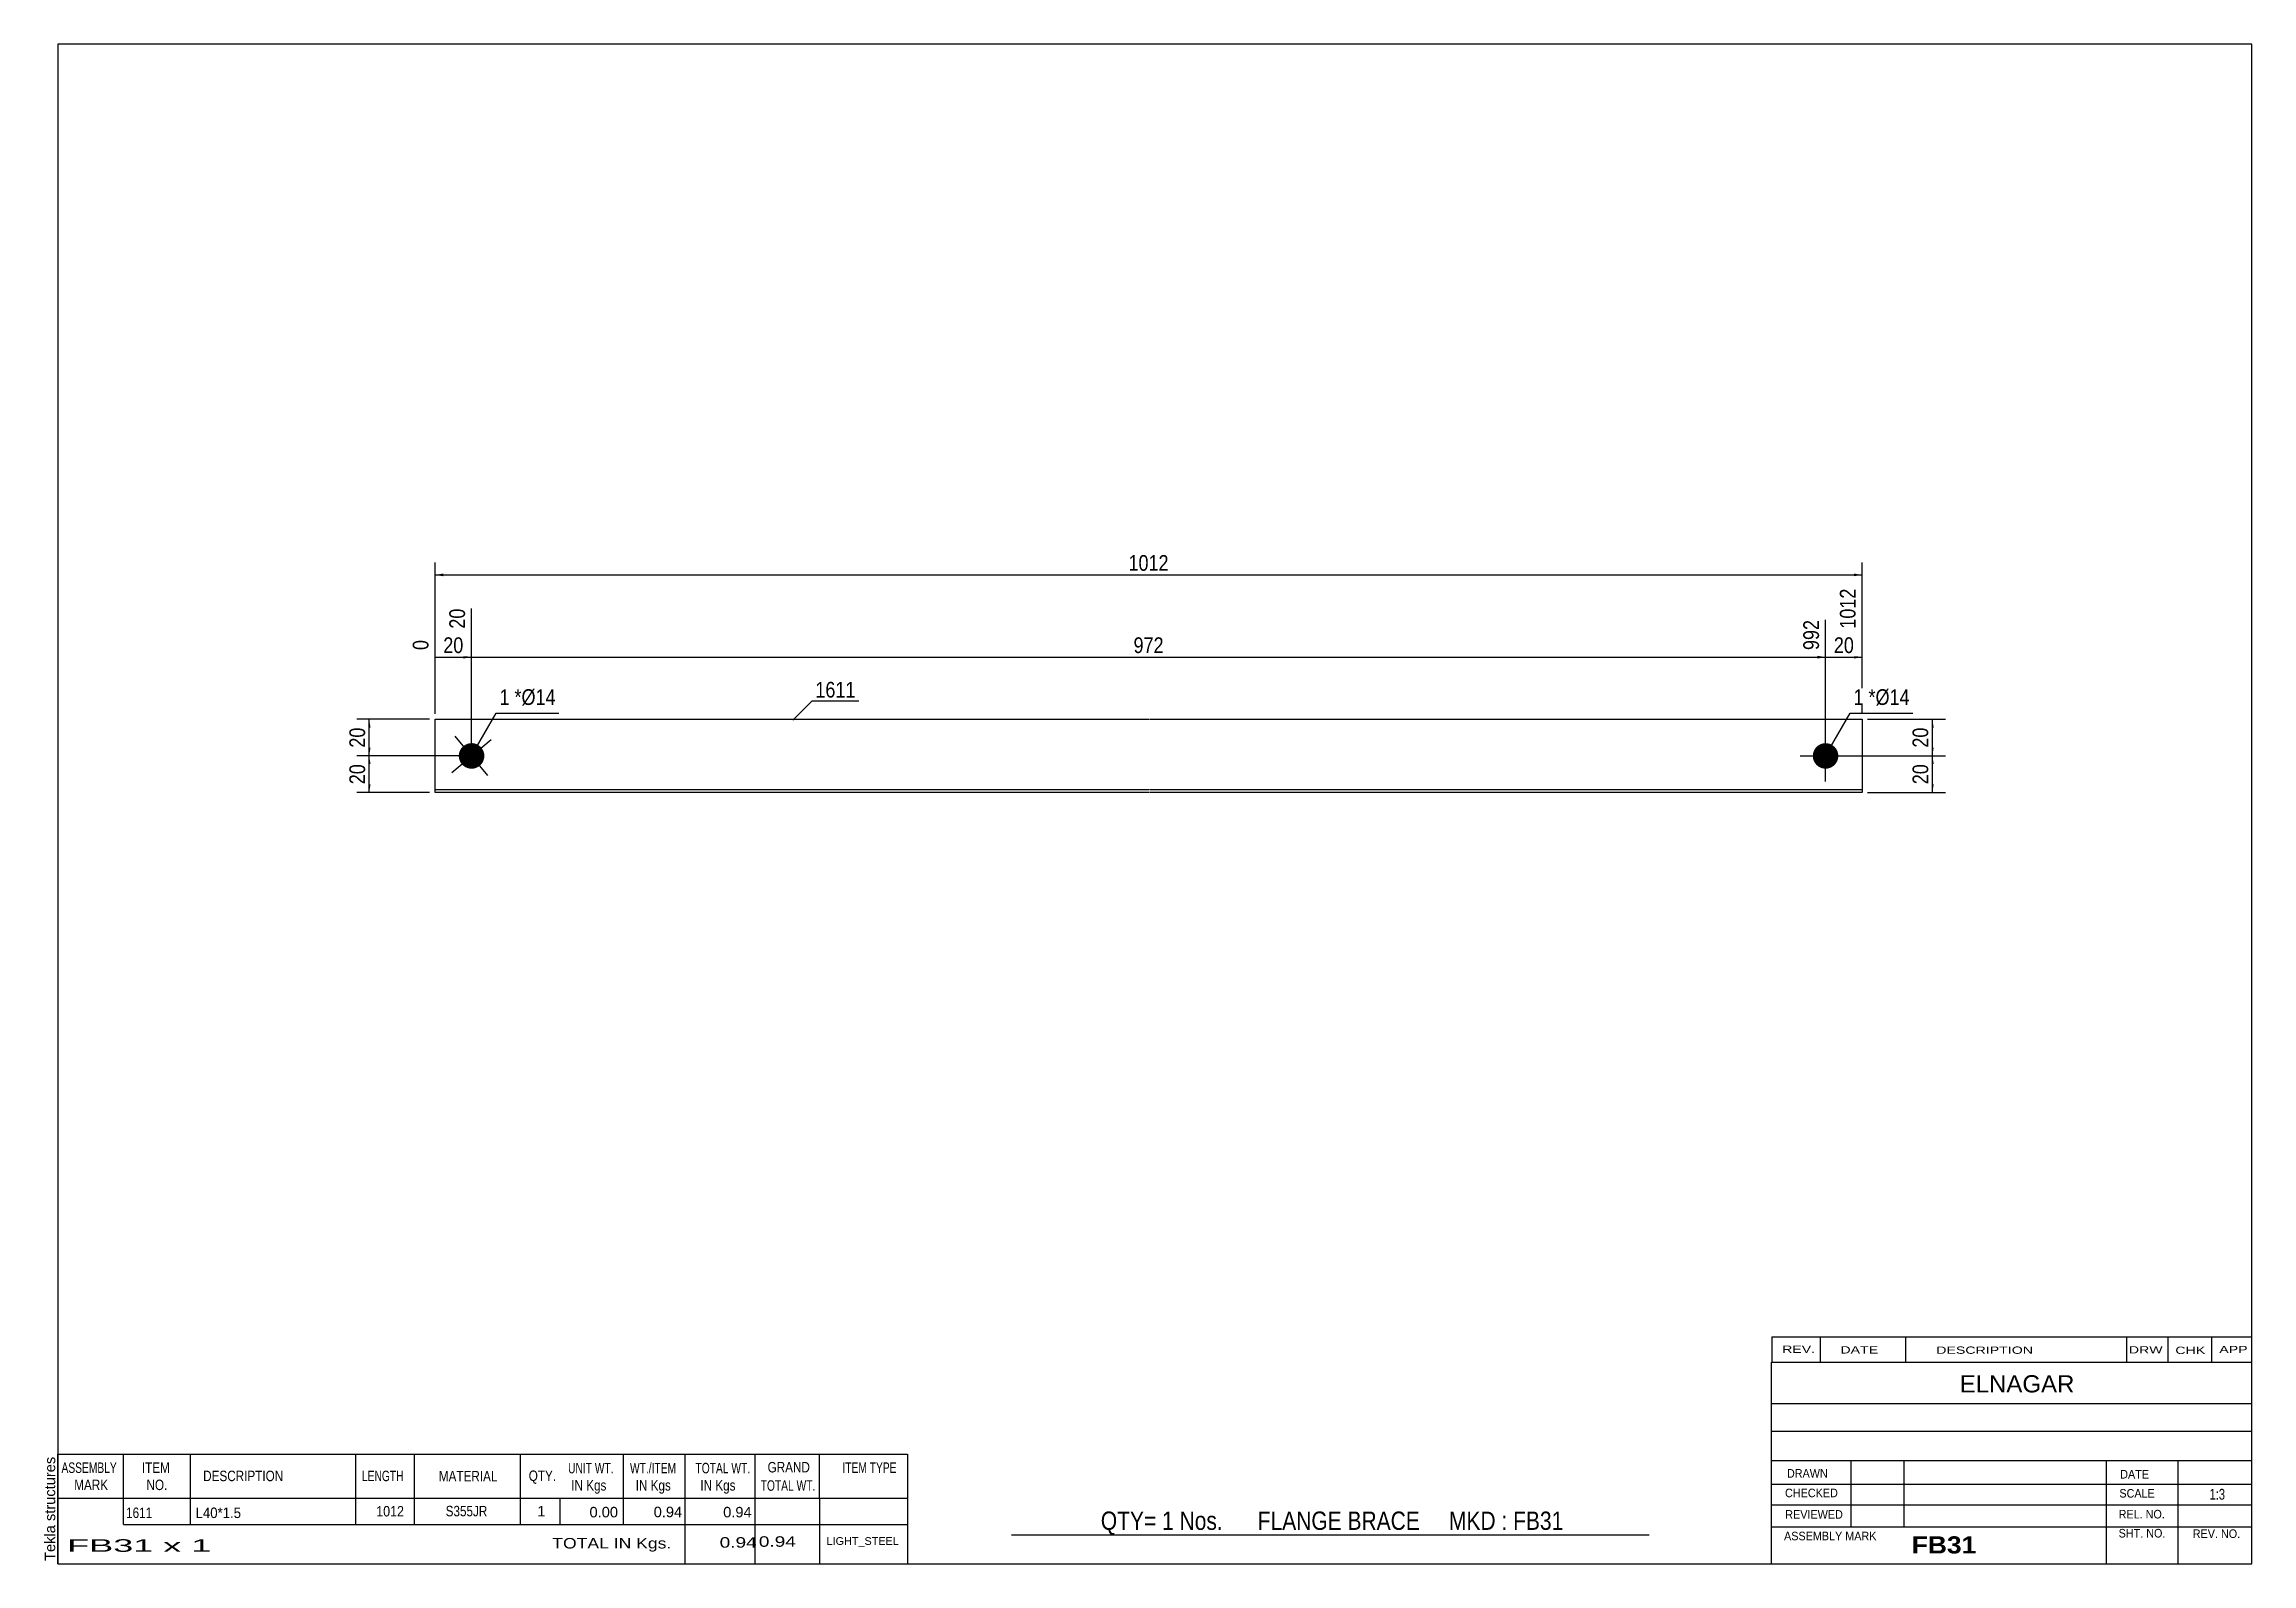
# Model space of a CAD drawing. Header units: millimetres. Extents: x 2 to 405, y 5 to 282.
import ezdxf

# ---------------------------------------------------------------- set-up
doc = ezdxf.new("R2010")
doc.units = ezdxf.units.MM
doc.styles.add('Arial', font='ARIAL.TTF', dxfattribs={"height": 0.2})
doc.styles.add('Arial Bold', font='ARIALBD.TTF', dxfattribs={"height": 0.2})
doc.styles.add('Arial Narrow', font='ARIALN.TTF', dxfattribs={"height": 0.2})

# ---------------------------------------------------------------- blocks, each defined once
blk = doc.blocks.new('Unknown-629096620-1441')
at = {"color": 5, "linetype": 'Continuous'}
for p, q in [((405, 282), (5, 282)), ((5, 282), (5, 5)), ((405, 5), (405, 282)), ((5, 5), (405, 5))]:
    blk.add_line(p, q, dxfattribs=at)
at = {"color": 174, "linetype": 'Continuous', "style": 'Arial'}
blk.add_text('Tekla structures', height=1.9102, rotation=90, dxfattribs=at).set_placement((4.5, 5.5))
blk = doc.blocks.new('Part-629096620-1212 - 1209')
at = {"color": 2, "linetype": 'Continuous'}
for p, q in [((73.75, 145.58), (73.75, 158.92)), ((73.75, 158.92), (204.02, 158.92)), ((204.12, 158.92), (333.95, 158.92)), ((333.95, 158.92), (333.95, 145.58)), ((204.02, 146.08), (73.75, 146.08)), ((204.02, 145.58), (73.75, 145.58)), ((333.95, 146.08), (204.12, 146.08)), ((333.95, 145.58), (204.12, 145.58))]:
    blk.add_line(p, q, dxfattribs=at)
blk = doc.blocks.new('Bolt-629096620-1213 - 1209')
at = {"linetype": 'Continuous'}
blk.add_hatch(color=3, dxfattribs=at).paths.add_polyline_path([(327.28, 154.58, -1), (327.28, 149.92, -1)])
at = {"color": 3, "linetype": 'Continuous'}
for p, q in [((327.28, 147.58), (327.28, 156.92)), ((322.62, 152.25), (331.95, 152.25))]:
    blk.add_line(p, q, dxfattribs=at)
blk = doc.blocks.new('Bolt-629096620-1214 - 1209')
at = {"linetype": 'Continuous'}
blk.add_hatch(color=3, dxfattribs=at).paths.add_polyline_path([(78.92, 154.04, -1), (81.91, 150.46, -1)])
at = {"color": 3, "linetype": 'Continuous'}
for p, q in [((76.84, 149.25), (83.99, 155.25)), ((83.41, 148.67), (77.42, 155.83))]:
    blk.add_line(p, q, dxfattribs=at)
blk = doc.blocks.new('StraightDimension-629096620-1219 - 1209')
at = {"linetype": 'Continuous'}
blk.add_hatch(color=7, dxfattribs=at).paths.add_polyline_path([(332.45, 170.5), (333.95, 170.25), (332.45, 170)])
at = {"color": 7, "linetype": 'Continuous'}
for p, q in [((333.95, 159.92), (333.95, 182.76)), ((327.28, 153.25), (327.28, 177.03)), ((327.28, 170.25), (333.95, 170.25))]:
    blk.add_line(p, q, dxfattribs=at)
at = {"color": 0}
blk.add_wipeout([(333.05, 170.4), (333.05, 174.6), (328.19, 174.6), (328.19, 170.4)], dxfattribs=at)
at = {"color": 0, "linetype": 'Continuous'}
blk.add_wipeout([(333.35, 183.36), (329.15, 183.36), (329.15, 174.85), (333.35, 174.85)], dxfattribs=at)
at = {"color": 3, "linetype": 'Continuous', "style": 'Arial Narrow'}
blk.add_text('1012', height=2.863, rotation=90.0002, dxfattribs=at).set_placement((332.75, 175.45))
at = {"color": 3, "style": 'Arial Narrow'}
blk.add_text('20', height=2.863, dxfattribs=at).set_placement((328.79, 171))
blk = doc.blocks.new('StraightDimension-629096620-1220 - 1209')
at = {"linetype": 'Continuous'}
blk.add_hatch(color=7, dxfattribs=at).paths.add_polyline_path([(325.78, 170.5), (327.28, 170.25), (325.78, 170)])
at = {"color": 7, "linetype": 'Continuous'}
for p, q in [((80.42, 153.25), (80.42, 179.11)), ((327.28, 153.25), (327.28, 177.03)), ((80.42, 170.25), (327.28, 170.25))]:
    blk.add_line(p, q, dxfattribs=at)
at = {"color": 0, "linetype": 'Continuous'}
blk.add_wipeout([(326.68, 177.63), (322.48, 177.63), (322.48, 170.95), (326.68, 170.95)], dxfattribs=at)
at = {"color": 0}
blk.add_wipeout([(207.19, 170.4), (207.19, 174.6), (200.51, 174.6), (200.51, 170.4)], dxfattribs=at)
at = {"color": 3, "style": 'Arial Narrow'}
blk.add_text('972', height=2.863, dxfattribs=at).set_placement((201.11, 171))
at = {"color": 3, "linetype": 'Continuous', "style": 'Arial Narrow'}
blk.add_text('992', height=2.863, rotation=90.0002, dxfattribs=at).set_placement((326.08, 171.55))
blk = doc.blocks.new('StraightDimension-629096620-1221 - 1209')
at = {"linetype": 'Continuous'}
blk.add_hatch(color=7, dxfattribs=at).paths.add_polyline_path([(78.92, 170.5), (80.42, 170.25), (78.92, 170)])
at = {"color": 7, "linetype": 'Continuous'}
for p, q in [((80.42, 153.25), (80.42, 179.11)), ((73.75, 159.92), (73.75, 173.38)), ((73.75, 170.25), (80.42, 170.25))]:
    blk.add_line(p, q, dxfattribs=at)
at = {"color": 0}
blk.add_wipeout([(79.51, 170.4), (79.51, 174.6), (74.66, 174.6), (74.66, 170.4)], dxfattribs=at)
at = {"color": 0, "linetype": 'Continuous'}
for points in [[(79.82, 179.71), (75.62, 179.71), (75.62, 174.85), (79.82, 174.85)], [(73.15, 173.98), (68.95, 173.98), (68.95, 170.95), (73.15, 170.95)]]:
    blk.add_wipeout(points, dxfattribs=at)
at = {"color": 3, "linetype": 'Continuous', "style": 'Arial Narrow'}
for s, height, p in [('20', 2.863, (79.22, 175.45)), ('0', 2.86, (72.55, 171.55))]:
    blk.add_text(s, height=height, rotation=90.0002, dxfattribs=at).set_placement(p)
at = {"color": 3, "style": 'Arial Narrow'}
blk.add_text('20', height=2.863, dxfattribs=at).set_placement((75.26, 171))
blk = doc.blocks.new('StraightDimension-629096620-1232 - 1209')
at = {"linetype": 'Continuous'}
for points in [[(75.25, 185), (73.75, 185.25), (75.25, 185.5)], [(332.45, 185.5), (333.95, 185.25), (332.45, 185)]]:
    blk.add_hatch(color=7, dxfattribs=at).paths.add_polyline_path(points)
at = {"color": 7, "linetype": 'Continuous'}
for p, q in [((73.75, 159.92), (73.75, 187.5)), ((73.75, 185.25), (333.95, 185.25)), ((333.95, 159.92), (333.95, 187.5))]:
    blk.add_line(p, q, dxfattribs=at)
at = {"color": 0}
blk.add_wipeout([(208.11, 185.4), (208.11, 189.6), (199.59, 189.6), (199.59, 185.4)], dxfattribs=at)
at = {"color": 3, "style": 'Arial Narrow'}
blk.add_text('1012', height=2.863, dxfattribs=at).set_placement((200.19, 186))
blk = doc.blocks.new('StraightDimension-629096620-1236 - 1209')
at = {"linetype": 'Continuous'}
for points in [[(61.5, 157.42), (61.75, 158.92), (62, 157.42)], [(62, 153.75), (61.75, 152.25), (61.5, 153.75)]]:
    blk.add_hatch(color=7, dxfattribs=at).paths.add_polyline_path(points)
at = {"color": 7, "linetype": 'Continuous'}
for p, q in [((72.75, 158.92), (59.5, 158.92)), ((61.75, 152.25), (61.75, 158.92)), ((79.42, 152.25), (59.5, 152.25))]:
    blk.add_line(p, q, dxfattribs=at)
at = {"color": 0}
blk.add_wipeout([(61.6, 158.01), (57.4, 158.01), (57.4, 153.16), (61.6, 153.16)], dxfattribs=at)
at = {"color": 3, "style": 'Arial Narrow'}
blk.add_text('20', height=2.863, rotation=90.0002, dxfattribs=at).set_placement((61, 153.76))
blk = doc.blocks.new('StraightDimension-629096620-1237 - 1209')
at = {"linetype": 'Continuous'}
for points in [[(61.5, 150.75), (61.75, 152.25), (62, 150.75)], [(62, 147.08), (61.75, 145.58), (61.5, 147.08)]]:
    blk.add_hatch(color=7, dxfattribs=at).paths.add_polyline_path(points)
at = {"color": 7, "linetype": 'Continuous'}
for p, q in [((79.42, 152.25), (59.5, 152.25)), ((61.75, 145.58), (61.75, 152.25)), ((72.75, 145.58), (59.5, 145.58))]:
    blk.add_line(p, q, dxfattribs=at)
at = {"color": 0}
blk.add_wipeout([(61.6, 151.34), (57.4, 151.34), (57.4, 146.49), (61.6, 146.49)], dxfattribs=at)
at = {"color": 3, "style": 'Arial Narrow'}
blk.add_text('20', height=2.863, rotation=90.0002, dxfattribs=at).set_placement((61, 147.09))
blk = doc.blocks.new('StraightDimension-629096620-1244 - 1209')
at = {"linetype": 'Continuous'}
for points in [[(346.5, 157.42), (346.75, 158.92), (347, 157.42)], [(347, 153.75), (346.75, 152.25), (346.5, 153.75)]]:
    blk.add_hatch(color=7, dxfattribs=at).paths.add_polyline_path(points)
at = {"color": 7, "linetype": 'Continuous'}
for p, q in [((334.95, 158.92), (349.15, 158.92)), ((346.75, 152.25), (346.75, 158.92)), ((328.28, 152.25), (349.15, 152.25))]:
    blk.add_line(p, q, dxfattribs=at)
at = {"color": 0}
blk.add_wipeout([(346.6, 158.01), (342.4, 158.01), (342.4, 153.16), (346.6, 153.16)], dxfattribs=at)
at = {"color": 3, "style": 'Arial Narrow'}
blk.add_text('20', height=2.863, rotation=90.0002, dxfattribs=at).set_placement((346, 153.76))
blk = doc.blocks.new('StraightDimension-629096620-1245 - 1209')
at = {"linetype": 'Continuous'}
for points in [[(346.5, 150.75), (346.75, 152.25), (347, 150.75)], [(347, 147.08), (346.75, 145.58), (346.5, 147.08)]]:
    blk.add_hatch(color=7, dxfattribs=at).paths.add_polyline_path(points)
at = {"color": 7, "linetype": 'Continuous'}
for p, q in [((328.28, 152.25), (349.15, 152.25)), ((346.75, 145.58), (346.75, 152.25)), ((334.95, 145.58), (349.15, 145.58))]:
    blk.add_line(p, q, dxfattribs=at)
at = {"color": 0}
blk.add_wipeout([(346.6, 151.34), (342.4, 151.34), (342.4, 146.49), (346.6, 146.49)], dxfattribs=at)
at = {"color": 3, "style": 'Arial Narrow'}
blk.add_text('20', height=2.863, rotation=90.0002, dxfattribs=at).set_placement((346, 147.09))
blk = doc.blocks.new('CBS_BOM-629096620-1449')
at = {"color": 7, "linetype": 'Continuous'}
for p, q in [((4.97, 16.97), (4.97, 24.97)), ((4.97, 24.97), (159.89, 24.97)), ((16.97, 16.97), (16.97, 24.97)), ((29.16, 16.97), (29.16, 24.97)), ((59.32, 16.97), (59.32, 24.97)), ((70, 16.97), (70, 24.97)), ((89.32, 16.97), (89.32, 24.97)), ((108.12, 16.97), (108.12, 24.97)), ((119.33, 16.97), (119.33, 24.97)), ((132.12, 16.97), (132.12, 24.97)), ((143.87, 16.97), (143.87, 24.97)), ((159.89, 24.96), (159.89, 16.98)), ((4.97, 16.97), (159.89, 16.97)), ((4.97, 12.17), (4.97, 16.97)), ((16.97, 12.17), (16.97, 16.97)), ((29.16, 12.17), (29.16, 16.97)), ((59.32, 12.17), (59.32, 16.97)), ((70, 12.17), (70, 16.97)), ((89.32, 12.17), (89.32, 16.97)), ((96.58, 12.17), (96.58, 16.97)), ((108.12, 12.17), (108.12, 16.97)), ((119.33, 12.17), (119.33, 16.97)), ((132.12, 12.17), (132.12, 16.97)), ((143.89, 12.17), (143.89, 16.97)), ((159.89, 16.97), (159.89, 12.17)), ((4.97, 4.97), (4.97, 12.15)), ((16.97, 12.17), (159.89, 12.17)), ((119.33, 4.97), (119.33, 12.15)), ((132.12, 4.97), (132.12, 12.15)), ((143.93, 4.97), (143.93, 12.15)), ((159.89, 12.17), (159.89, 4.97)), ((4.97, 4.97), (159.89, 4.97))]:
    blk.add_line(p, q, dxfattribs=at)
at = {"color": 3, "linetype": 'Continuous', "style": 'Arial'}
for s, height, width, p in [('ASSEMBLY', 1.91, 0.7, (5.65, 21.54)), ('MARK', 1.91, 0.8, (7.97, 18.41)), ('ITEM', 1.91, 0.8, (20.3, 21.54)), ('NO.', 1.91, 0.8, (21.15, 18.41)), ('DESCRIPTION', 1.9102, 0.8, (31.48, 20.04)), ('LENGTH', 1.91, 0.7, (60.43, 20.04)), ('MATERIAL', 1.91, 0.8, (74.45, 19.99)), ('QTY.', 1.91, 0.8, (90.84, 20.07)), ('UNIT WT.', 1.91, 0.7, (98.01, 21.47)), ('IN Kgs', 1.91, 0.8, (98.59, 18.33)), ('WT./ITEM', 1.91, 0.7, (109.3, 21.47)), ('IN Kgs', 1.91, 0.8, (110.34, 18.33)), ('TOTAL WT.', 1.91, 0.7, (121.24, 21.47)), ('IN Kgs', 1.91, 0.8, (122.13, 18.33)), ('TOTAL WT.', 1.91, 0.7, (133.13, 18.29)), ('GRAND', 1.91, 0.8, (134.39, 21.63)), ('ITEM TYPE', 1.91, 0.7, (148.03, 21.55))]:
    blk.add_text(s, height=height, dxfattribs=dict(at, width=width)).set_placement(p)
at = {"color": 7, "linetype": 'Continuous', "style": 'Arial'}
for s, width, p in [('1611', 0.8, (17.43, 13.32)), ('L40*1.5', 0.9, (30.1, 13.32)), ('1012', 0.85, (63.04, 13.6)), ('S355JR', 0.8, (75.69, 13.63))]:
    blk.add_text(s, height=1.91, dxfattribs=dict(at, width=width)).set_placement(p)
for s, p in [('1', (92.41, 13.63)), ('0.00', (101.92, 13.44)), ('0.94', (113.62, 13.47)), ('0.94', (126.29, 13.44))]:
    blk.add_text(s, height=1.91, dxfattribs=at).set_placement(p)
at = {"color": 6, "linetype": 'Continuous', "style": 'Arial'}
for s, height, width, p in [('FB31 x 1', 2.292, 2.05, (6.69, 7.16)), ('TOTAL IN Kgs.', 1.9102, 1.2, (95.13, 7.77)), ('0.94', 1.91, 1.3, (125.65, 7.92)), ('0.94', 1.91, 1.3, (132.79, 8.08))]:
    blk.add_text(s, height=height, dxfattribs=dict(at, width=width)).set_placement(p)
blk.add_text('LIGHT_STEEL', height=1.4135, dxfattribs=at).set_placement((145.14, 8.42))
blk = doc.blocks.new('CBS_CALLOFF-629096620-1450')
at = {"color": 7, "linetype": 'Continuous'}
blk.add_line((178.88, 10.27), (295.11, 10.25), dxfattribs=at)
at = {"color": 3, "linetype": 'Continuous', "style": 'Arial Narrow'}
blk.add_text('QTY= 1 Nos.      FLANGE BRACE     MKD : FB31', height=3.3405, dxfattribs=at).set_placement((195.14, 11.16))
blk = doc.blocks.new('CBS_NAME_BLOG-629096620-1451')
at = {"color": 7, "linetype": 'Continuous'}
for p, q in [((317.41, 41.75), (404.93, 41.75)), ((317.41, 5.04), (317.41, 41.75)), ((317.41, 34.21), (404.93, 34.21)), ((317.48, 29.16), (405, 29.16)), ((317.41, 23.79), (404.93, 23.79)), ((331.93, 11.68), (331.93, 23.78)), ((341.62, 11.71), (341.62, 23.78)), ((378.53, 5.04), (378.53, 23.77)), ((391.58, 5.04), (391.58, 23.78)), ((317.42, 19.49), (405, 19.51)), ((317.41, 15.74), (404.93, 15.74)), ((317.41, 11.7), (404.93, 11.7)), ((317.41, 5), (405, 5))]:
    blk.add_line(p, q, dxfattribs=at)
at = {"color": 3, "linetype": 'Continuous', "style": 'Arial'}
blk.add_text('ELNAGAR', height=3.133, dxfattribs=at).set_placement((351.73, 36.22))
at = {"color": 3, "linetype": 'Continuous'}
for s, height, style, width, p in [('DRAWN', 1.566, 'Arial', 0.9, (320.24, 20.68)), ('DATE', 1.566, 'Arial', 0.9, (381, 20.52)), ('CHECKED', 1.566, 'Arial', 0.9, (319.89, 17.11)), ('SCALE', 1.566, 'Arial', 0.9, (380.85, 17.04)), ('1:3', 1.957, 'Arial Narrow', 0.9, (397.3, 16.68)), ('REVIEWED', 1.566, 'Arial', 0.9, (319.93, 13.19)), ('REL. NO.', 1.566, 'Arial', 0.9, (380.71, 13.24)), ('ASSEMBLY MARK', 1.5663, 'Arial', 0.9, (319.71, 9.26)), ('FB31', 3.131, 'Arial Bold', 1.1, (342.99, 6.86)), ('SHT. NO.', 1.566, 'Arial', 0.9, (380.71, 9.77)), ('REV. NO.', 1.566, 'Arial', 0.9, (394.23, 9.68))]:
    blk.add_text(s, height=height, dxfattribs=dict(at, style=style, width=width)).set_placement(p)
blk = doc.blocks.new('CBS_REVISION-629096620-1452')
at = {"color": 7, "linetype": 'Continuous'}
for p, q in [((317.49, 46.38), (404.99, 46.38)), ((317.49, 46.38), (317.49, 41.75)), ((326.29, 46.38), (326.29, 41.75)), ((341.88, 46.38), (341.88, 41.81)), ((382.14, 46.38), (382.14, 41.75)), ((389.68, 46.38), (389.68, 41.75)), ((397.63, 46.38), (397.63, 41.75)), ((317.49, 41.75), (404.99, 41.75))]:
    blk.add_line(p, q, dxfattribs=at)
at = {"color": 7, "style": 'Arial Narrow', "width": 1.7}
for s, height, p in [('REV.', 1.326, (319.35, 43.43)), ('DATE', 1.326, (329.98, 43.31)), ('DESCRIPTION', 1.3257, (347.46, 43.26)), ('DRW', 1.326, (382.57, 43.32)), ('CHK', 1.326, (391.06, 43.23)), ('APP', 1.326, (399.06, 43.38))]:
    blk.add_text(s, height=height, dxfattribs=at).set_placement(p)
blk = doc.blocks.new('Mark-629096620-1254 - 1209')
at = {"color": 0}
blk.add_wipeout([(334.21, 161.54), (334.21, 164.54), (332.38, 164.54), (332.38, 161.54)], dxfattribs=at)
blk.add_wipeout([(334.21, 161.54), (334.21, 164.54), (332.38, 164.54), (332.38, 161.54)], dxfattribs=at)
at = {"color": 7, "linetype": 'Continuous'}
blk.add_line((327.28, 152.25), (331.78, 160.04), dxfattribs=at)
at = {"color": 0}
blk.add_wipeout([(336.39, 161.54), (336.39, 164.54), (335.11, 164.54), (335.11, 161.54)], dxfattribs=at)
blk.add_wipeout([(336.39, 161.54), (336.39, 164.54), (335.11, 164.54), (335.11, 161.54)], dxfattribs=at)
at = {"color": 3, "style": 'Arial Narrow'}
blk.add_text('1', height=2.86, dxfattribs=at).set_placement((332.38, 161.54))
at = {"color": 0}
blk.add_wipeout([(342.6, 161.54), (342.6, 164.54), (336.39, 164.54), (336.39, 161.54)], dxfattribs=at)
blk.add_wipeout([(342.6, 161.54), (342.6, 164.54), (336.39, 164.54), (336.39, 161.54)], dxfattribs=at)
at = {"color": 7, "linetype": 'Continuous'}
blk.add_line((331.78, 160.04), (343.2, 160.04), dxfattribs=at)
at = {"color": 3, "style": 'Arial Narrow'}
for s, height, p in [('*', 2.86, (335.11, 161.54)), ('Ø14', 2.863, (336.39, 161.54))]:
    blk.add_text(s, height=height, dxfattribs=at).set_placement(p)
blk = doc.blocks.new('Mark-629096620-1251 - 1209')
at = {"color": 0}
blk.add_wipeout([(150.41, 162.89), (150.41, 165.89), (143.1, 165.89), (143.1, 162.89)], dxfattribs=at)
blk.add_wipeout([(150.41, 162.89), (150.41, 165.89), (143.1, 165.89), (143.1, 162.89)], dxfattribs=at)
at = {"color": 7, "linetype": 'Continuous'}
for p, q in [((138.97, 158.75), (142.5, 162.29)), ((142.5, 162.29), (151.01, 162.29))]:
    blk.add_line(p, q, dxfattribs=at)
at = {"color": 3, "style": 'Arial Narrow'}
blk.add_text('1611', height=2.863, dxfattribs=at).set_placement((143.1, 162.89))
blk = doc.blocks.new('Mark-629096620-1255 - 1209')
at = {"color": 0}
blk.add_wipeout([(87.34, 161.54), (87.34, 164.54), (85.52, 164.54), (85.52, 161.54)], dxfattribs=at)
blk.add_wipeout([(87.34, 161.54), (87.34, 164.54), (85.52, 164.54), (85.52, 161.54)], dxfattribs=at)
at = {"color": 7, "linetype": 'Continuous'}
blk.add_line((80.42, 152.25), (84.92, 160.04), dxfattribs=at)
at = {"color": 0}
blk.add_wipeout([(89.52, 161.54), (89.52, 164.54), (88.24, 164.54), (88.24, 161.54)], dxfattribs=at)
blk.add_wipeout([(89.52, 161.54), (89.52, 164.54), (88.24, 164.54), (88.24, 161.54)], dxfattribs=at)
at = {"color": 3, "style": 'Arial Narrow'}
blk.add_text('1', height=2.86, dxfattribs=at).set_placement((85.52, 161.54))
at = {"color": 0}
blk.add_wipeout([(95.74, 161.54), (95.74, 164.54), (89.52, 164.54), (89.52, 161.54)], dxfattribs=at)
blk.add_wipeout([(95.74, 161.54), (95.74, 164.54), (89.52, 164.54), (89.52, 161.54)], dxfattribs=at)
at = {"color": 7, "linetype": 'Continuous'}
blk.add_line((84.92, 160.04), (96.34, 160.04), dxfattribs=at)
at = {"color": 3, "style": 'Arial Narrow'}
for s, height, p in [('*', 2.86, (88.24, 161.54)), ('Ø14', 2.863, (89.52, 161.54))]:
    blk.add_text(s, height=height, dxfattribs=at).set_placement(p)

msp = doc.modelspace()

# ---------------------------------------------------------------- block references
for name in ['Unknown-629096620-1441', 'Part-629096620-1212 - 1209', 'Bolt-629096620-1214 - 1209', 'Bolt-629096620-1213 - 1209', 'CBS_REVISION-629096620-1452', 'CBS_NAME_BLOG-629096620-1451', 'CBS_BOM-629096620-1449', 'CBS_CALLOFF-629096620-1450']:
    msp.add_blockref(name, (0, 0))

# ---------------------------------------------------------------- next in the draw order: block references
msp.add_blockref('StraightDimension-629096620-1219 - 1209', (0, 0))

# ---------------------------------------------------------------- next in the draw order: block references
msp.add_blockref('StraightDimension-629096620-1220 - 1209', (0, 0))

# ---------------------------------------------------------------- next in the draw order: block references
msp.add_blockref('StraightDimension-629096620-1221 - 1209', (0, 0))

# ---------------------------------------------------------------- next in the draw order: block references
msp.add_blockref('StraightDimension-629096620-1232 - 1209', (0, 0))

# ---------------------------------------------------------------- next in the draw order: block references
for name in ['Mark-629096620-1251 - 1209', 'StraightDimension-629096620-1236 - 1209', 'StraightDimension-629096620-1244 - 1209']:
    msp.add_blockref(name, (0, 0))

# ---------------------------------------------------------------- next in the draw order: block references
for name in ['StraightDimension-629096620-1237 - 1209', 'StraightDimension-629096620-1245 - 1209']:
    msp.add_blockref(name, (0, 0))

# ---------------------------------------------------------------- next in the draw order: block references
for name in ['Mark-629096620-1255 - 1209', 'Mark-629096620-1254 - 1209']:
    msp.add_blockref(name, (0, 0))

doc.saveas('drawing.dxf')
